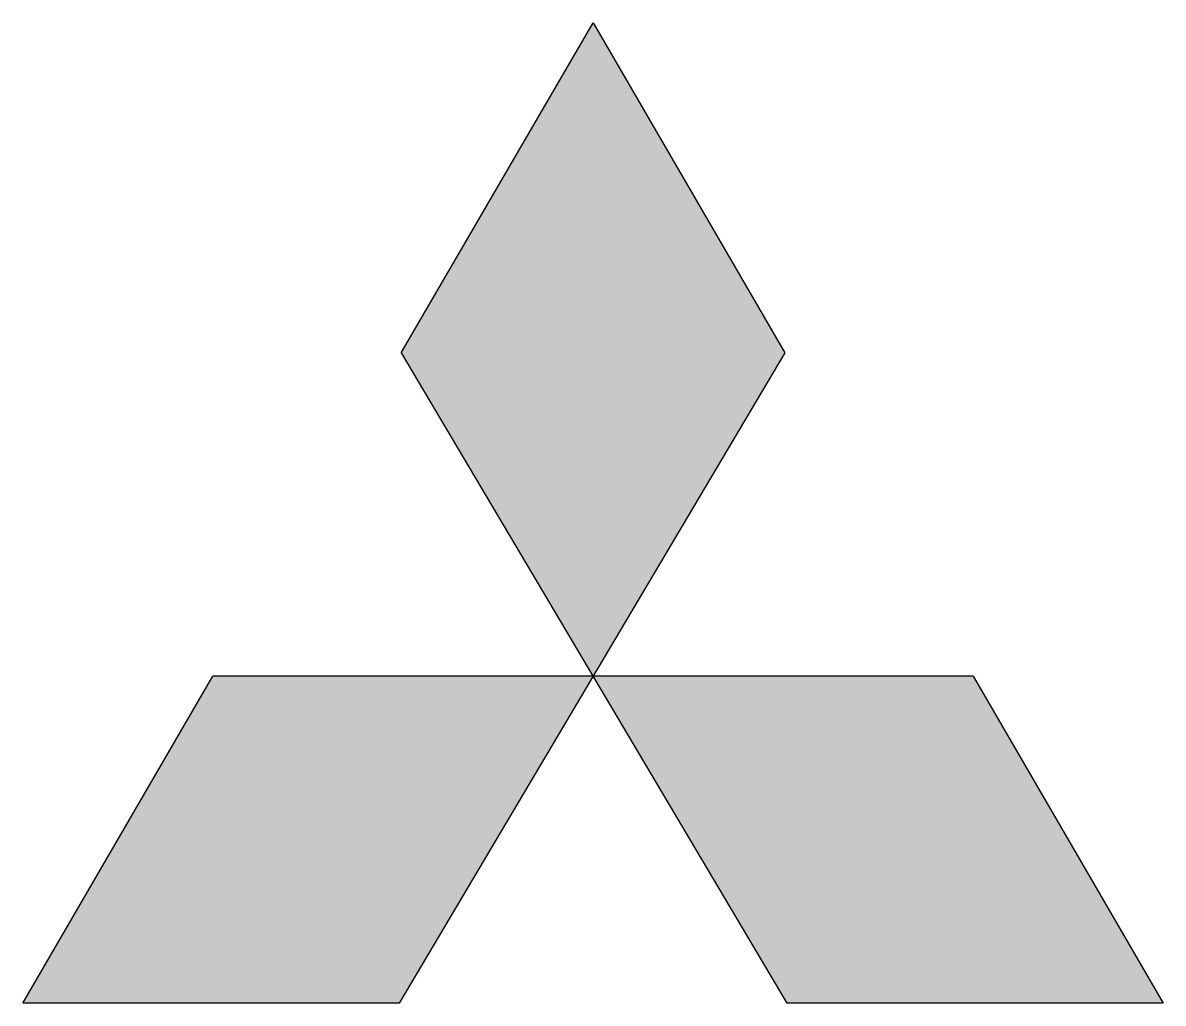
# Model space of a CAD drawing. Header units: inches. Extents: x 2108.1 to 2133.1, y 6424 to 6445.5.
import ezdxf

# ---------------------------------------------------------------- set-up
doc = ezdxf.new("R2010")
doc.units = ezdxf.units.IN
doc.header["$MEASUREMENT"] = 0

msp = doc.modelspace()

# ---------------------------------------------------------------- hatches: boundary and pattern name
at = {"true_color": 0xcd2027}
h = msp.add_hatch(color=242, dxfattribs=at)
h.dxf.hatch_style = 1
h.paths.add_polyline_path([(2120.623, 6445.52), (2116.415, 6438.283), (2120.621, 6431.19), (2120.625, 6431.19), (2124.831, 6438.283)])
h.paths.add_polyline_path([(2120.623, 6431.187), (2120.621, 6431.19), (2112.291, 6431.19), (2108.123, 6424.02), (2116.373, 6424.02)])
h.paths.add_polyline_path([(2128.954, 6431.19), (2120.625, 6431.19), (2120.623, 6431.187), (2124.873, 6424.02), (2133.123, 6424.02)])

# ---------------------------------------------------------------- linework, layer by layer
at = {"color": 7, "true_color": 0xffffff}
for p, q in [((2116.415, 6438.283), (2120.623, 6445.52)), ((2120.623, 6445.52), (2124.831, 6438.283)), ((2124.831, 6438.283), (2116.373, 6424.02)), ((2116.415, 6438.283), (2124.873, 6424.02)), ((2108.123, 6424.02), (2112.291, 6431.19)), ((2128.954, 6431.19), (2112.291, 6431.19)), ((2128.954, 6431.19), (2133.123, 6424.02)), ((2116.373, 6424.02), (2108.123, 6424.02)), ((2133.123, 6424.02), (2124.873, 6424.02))]:
    msp.add_line(p, q, dxfattribs=at)

doc.saveas('drawing.dxf')
